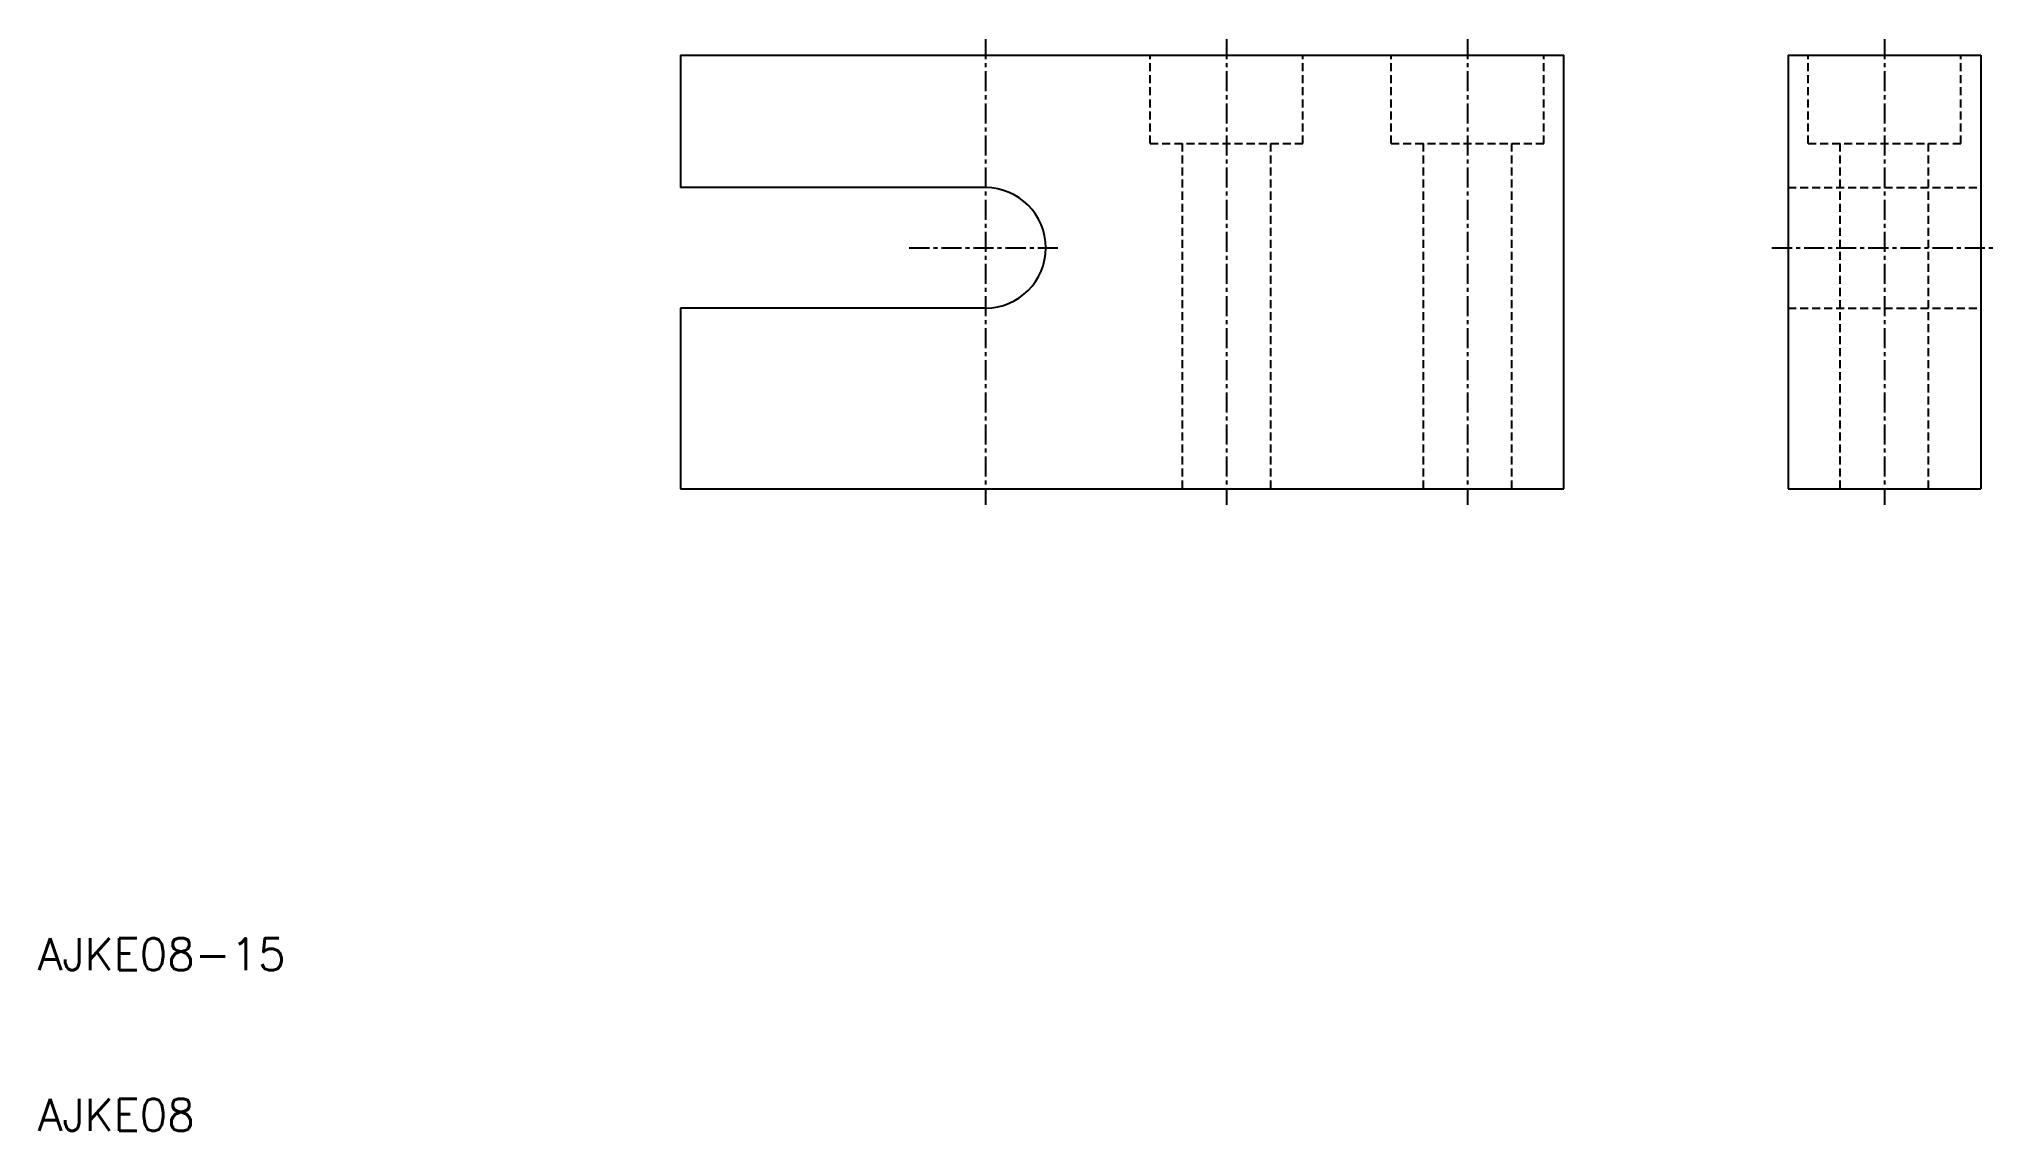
# Model space of a CAD drawing. Extents: x 10 to 132, y 10 to 78.
import ezdxf

# ---------------------------------------------------------------- set-up
doc = ezdxf.new("R2010")
doc.units = 0
doc.linetypes.add('CENTER', pattern=[2, 1.25, -0.25, 0.25, -0.25])
doc.linetypes.add('DASHED', pattern=[0.75, 0.5, -0.25])
doc.layers.get('0').update_dxf_attribs({"linetype": 'CONTINUOUS'})
doc.layers.add('CENTER', color=1, linetype='CENTER')
doc.styles.get("Standard").update_dxf_attribs({"font": 'txt.shx'})

msp = doc.modelspace()

# ---------------------------------------------------------------- linework, layer by layer
at = {"color": 7, "linetype": 'CONTINUOUS'}
for p, q in [((50, 77), (50, 68.75)), ((50, 77), (105, 77)), ((105, 50), (105, 77)), ((118.949762, 77), (130.949762, 77)), ((118.949762, 77), (118.949762, 50)), ((130.949762, 77), (130.949762, 50)), ((69, 68.75), (50, 68.75)), ((69, 61.25), (50, 61.25)), ((50, 61.25), (50, 50)), ((50, 50), (105, 50)), ((118.949762, 50), (130.949762, 50))]:
    msp.add_line(p, q, dxfattribs=at)
at = {"color": 3, "linetype": 'DASHED'}
for p, q in [((79.25, 71.5), (79.25, 77)), ((88.75, 71.5), (88.75, 77)), ((94.25, 71.5), (94.25, 77)), ((103.75, 71.5), (103.75, 77)), ((120.199762, 71.5), (120.199762, 77)), ((129.699762, 71.5), (129.699762, 77)), ((79.25, 71.5), (88.75, 71.5)), ((81.25, 50), (81.25, 71.5)), ((86.75, 50), (86.75, 71.5)), ((94.25, 71.5), (103.75, 71.5)), ((96.25, 50), (96.25, 71.5)), ((101.75, 50), (101.75, 71.5)), ((120.199762, 71.5), (129.699762, 71.5)), ((122.199762, 50), (122.199762, 71.5)), ((127.699762, 50), (127.699762, 71.5)), ((127.699762, 50), (127.699762, 71.5)), ((118.949762, 68.75), (130.949762, 68.75)), ((118.949762, 61.25), (130.949762, 61.25))]:
    msp.add_line(p, q, dxfattribs=at)
at = {"color": 7, "linetype": 'CONTINUOUS'}
msp.add_arc((69, 65), 3.75, 270, 90, dxfattribs=at)
at = {"layer": 'CENTER', "color": 1, "linetype": 'CENTER'}
for p, q in [((69, 78), (69, 49)), ((84, 78), (84, 49)), ((99, 78), (99, 49)), ((124.949762, 78), (124.949762, 49)), ((64.25, 65), (73.75, 65)), ((117.949762, 65), (131.949762, 65))]:
    msp.add_line(p, q, dxfattribs=at)

# ---------------------------------------------------------------- texts
at = {"color": 7, "linetype": 'CONTINUOUS'}
for s, p in [('AJKE08-15', (10, 20)), ('AJKE08', (10, 10))]:
    msp.add_text(s, height=2, dxfattribs=at).set_placement(p)

doc.saveas('drawing.dxf')
